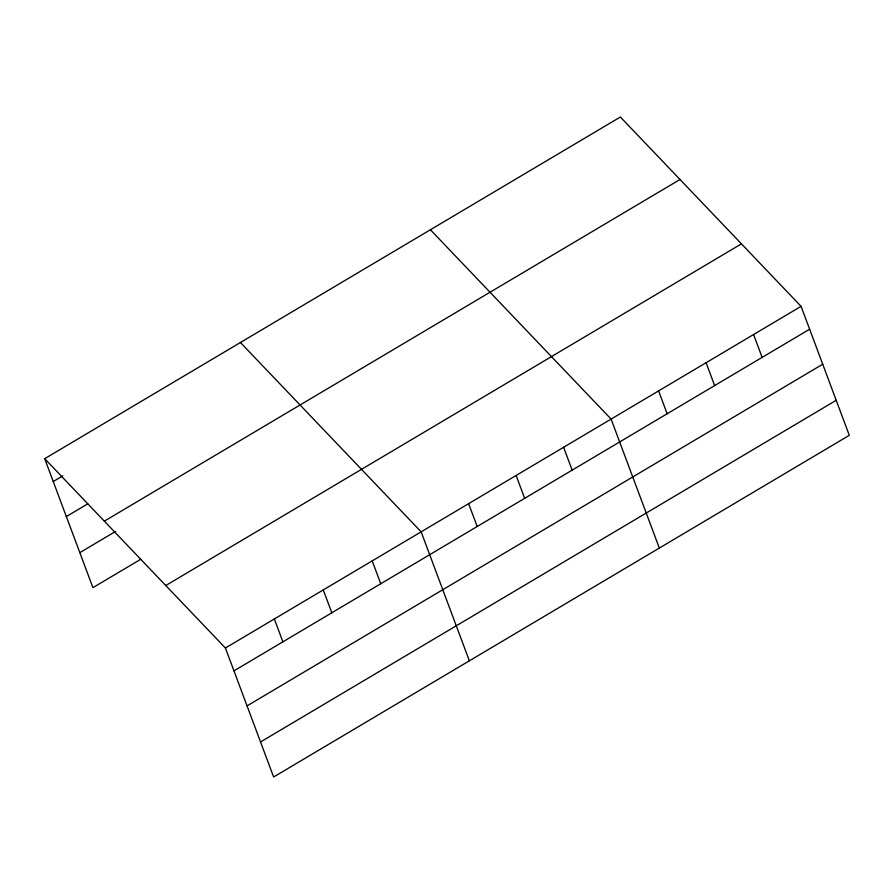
<?xml version="1.0" encoding="UTF-8"?>
<svg xmlns="http://www.w3.org/2000/svg" width="894" height="894" viewBox="0 0 894 894"><rect width="100%" height="100%" fill="white"/><g stroke="black" fill="none" stroke-linecap="round" stroke-linejoin="round"><path stroke-width="1.34" d="M44.7 458.678L620.369 117.013L801.08 306.34L849.3 435.322L273.631 776.987L225.411 648.005L44.7 458.678L92.92 587.66L140.66 559.32M53.249 481.542L62.792 475.876M66.346 516.564L87.824 503.814M104.33 521.157L679.999 179.493M79.834 552.637L115.639 531.394M165.77 585.525L741.439 243.861M225.411 648.005L801.08 306.34M233.96 670.869L809.629 329.204M247.046 705.891L822.715 364.227M260.545 741.964L836.203 400.3M430.394 229.769L611.105 419.096L659.325 548.067M240.43 342.514L421.141 531.841L469.361 660.822M753.586 334.535L762.135 357.399M706.092 362.718L714.641 385.582M658.599 390.901L667.147 413.777M563.611 447.279L572.16 470.143M516.117 475.463L524.666 498.338M468.624 503.657L477.184 526.521M372.206 560.884L380.755 583.748M323.27 589.928L331.819 612.792M274.346 618.961L282.895 641.836"/></g></svg>
